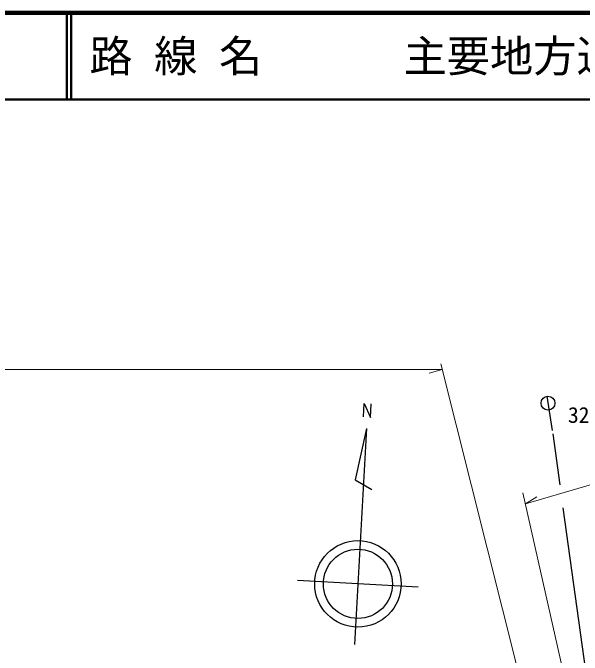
# Model space of a CAD drawing. Units: millimetres, scale not verified. Extents: x 40000 to 680000, y 20000 to 380000.
# Drawn here: x 171519 to 237400, y 305750 to 380000 of the extents above; entities that cross this region are included whole.
import ezdxf
from ezdxf.enums import TextEntityAlignment as Align

# ---------------------------------------------------------------- set-up
doc = ezdxf.new("R2010")
doc.units = ezdxf.units.MM
doc.header["$LTSCALE"] = 1000
for name, color, linetype, lineweight in [('M-BMK-SRVR', 3, 'Continuous', 25), ('M-STR-HTXT', 7, 'Continuous', 13), ('M-STR-STRC', 7, 'Continuous', 25), ('M-TTL', 2, 'Continuous', 140), ('M-TTL-LINE', 7, 'Continuous', 50)]:
    doc.layers.add(name, color=color, linetype=linetype, lineweight=lineweight)
doc.layers.add('M-TTL-TXT', color=7, linetype='Continuous')
doc.styles.add('ＭＳ ゴシック', font='')
doc.styles.get('ＭＳ ゴシック').set_extended_font_data('MS Gothic')

msp = doc.modelspace()

# ---------------------------------------------------------------- linework, layer by layer
at = {"layer": 'M-BMK-SRVR'}
for p, q in [((212092, 333286), (212178, 334827)), ((212178, 334827), (212892, 333237)), ((212892, 333237), (212970, 334784)), ((212455, 331962), (211057, 307001)), ((212455, 331962), (211121, 326028)), ((211121, 326028), (213062, 324917)), ((218438, 313599), (204460, 314382))]:
    msp.add_line(p, q, dxfattribs=at)
for radius in [5000, 4000]:
    msp.add_circle((211449, 313990), radius, dxfattribs=at)
at = {"layer": 'M-STR-HTXT'}
for p, q in [((232597, 293462), (221038, 339431)), ((94665, 338783), (221201, 338783)), ((221201, 338783), (219701, 338363)), ((230825, 323246), (283765, 338696)), ((236946, 296155), (230535, 324532)), ((230825, 323246), (232148, 324069))]:
    msp.add_line(p, q, dxfattribs=at)
at = {"layer": 'M-STR-STRC'}
for p, q in [((233319, 335674), (233945, 331723)), ((234849, 325424), (234030, 331351)), ((240244, 286357), (235216, 322767))]:
    msp.add_line(p, q, dxfattribs=at)
msp.add_circle((233444, 334884), 800, dxfattribs=at)
at = {"layer": 'M-TTL'}
msp.add_line((680000, 380000), (40000, 380000), dxfattribs=at)
at = {"layer": 'M-TTL-LINE'}
for p, q in [((177750, 380000), (177750, 370000)), ((178250, 380000), (178250, 370000)), ((40000, 370000), (680000, 370000))]:
    msp.add_line(p, q, dxfattribs=at)

# ---------------------------------------------------------------- texts
at = {"layer": 'M-STR-STRC', "style": 'ＭＳ ゴシック'}
msp.add_text('323', height=1833, dxfattribs=at).set_placement((235755, 332053), align=Align.BOTTOM_LEFT)
at = {"layer": 'M-TTL-TXT', "style": 'ＭＳ ゴシック'}
for s, p in [('路 線 名', (180380, 375000)), ('主要地方道 光柳井線', (216734, 375000))]:
    msp.add_text(s, height=3666, dxfattribs=at).set_placement(p, align=Align.MIDDLE_LEFT)

doc.saveas('drawing.dxf')
